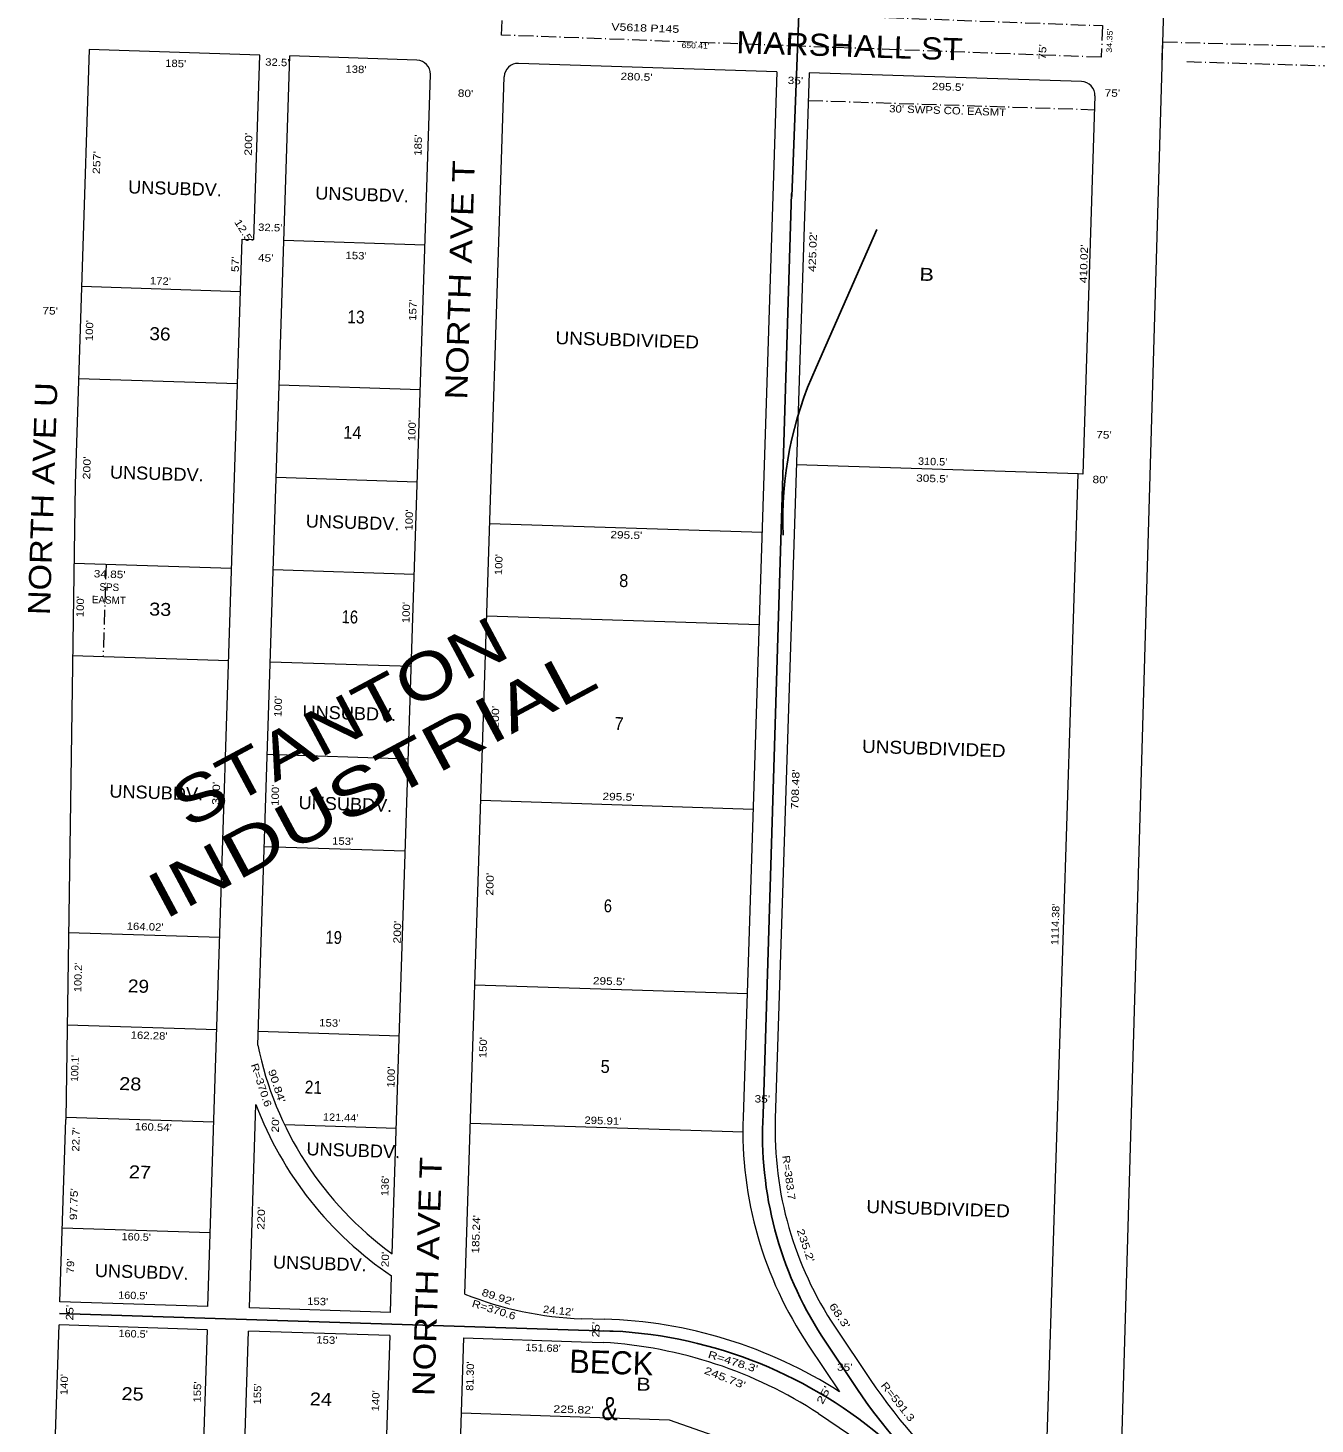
# Model space of a CAD drawing. Extents: x 942492 to 947951, y 7283835 to 7289335.
# Drawn here: x 945152 to 946547, y 7285037 to 7286550 of the extents above; entities that cross this region are included whole.
import ezdxf
from ezdxf.enums import TextEntityAlignment as Align

# ---------------------------------------------------------------- set-up
doc = ezdxf.new("R2010")
doc.units = 0
doc.header["$LTSCALE"] = 3.2
doc.linetypes.add('DOT_DASHED', pattern=[7.7, 5, -1.2, 0.3, -1.2])
for name, color, linetype in [('10', 7, 'Continuous'), ('11', 7, 'Continuous'), ('13', 7, 'Continuous'), ('15', 7, 'Continuous'), ('19', 7, 'Continuous'), ('22', 7, 'Continuous')]:
    doc.layers.add(name, color=color, linetype=linetype)
for name, color, linetype, lineweight in [('21', 7, 'DOT_DASHED', 13), ('27', 7, 'Continuous', 25), ('6', 7, 'Continuous', 13), ('7', 7, 'Continuous', 13)]:
    doc.layers.add(name, color=color, linetype=linetype, lineweight=lineweight)

msp = doc.modelspace()

# ---------------------------------------------------------------- linework, layer by layer
at = {"layer": '21'}
for p, q in [((945997.229, 7286471.413), (946307.568, 7286461.393)), ((945236.31, 7285968.706), (945233.082, 7285868.758))]:
    msp.add_line(p, q, dxfattribs=at)
msp.add_lwpolyline([(946316.21, 7286552.43), (946314.939, 7286518.104), (945664.975, 7286542.164), (945666.258, 7286576.94)], close=True, dxfattribs=at)
for points in [[(946380.991, 7286514.865), (946381.577, 7286534.856), (947140.253, 7286512.605)], [(946407.609, 7286513.423), (946407.609, 7286513.423), (947146.293, 7286491.759)]]:
    msp.add_lwpolyline(points, dxfattribs=at)
at = {"layer": '27'}
for p, q in [((945994.32, 7286745.959), (945979.428, 7286367.372)), ((945979.164, 7286370.399), (945948.29, 7285372.583)), ((946005.821, 7286182.057), (946071.625, 7286331.634)), ((945185.75, 7285157.274), (945793.5, 7285137.653)), ((946011.909, 7285132.65), (946049.949, 7285075.924))]:
    msp.add_line(p, q, dxfattribs=at)
for centre, radius, start, end in [((946365.891, 7286016.708), 396.221, 155.33476, 182.36842), ((946352.683, 7285351.411), 404.947, 177.00306, 212.69865), ((946555.584, 7285415), 608.8, 213.84567, 230.68028)]:
    msp.add_arc(centre, radius, start, end, dxfattribs=at)
msp.add_ellipse((945761.197, 7284646.18), major_axis=(15.894, 492.279), ratio=0.996477, start_param=5.61838566, end_param=6.28623571, dxfattribs=at)
at = {"layer": '6'}
for p, q in [((946329.178, 7284744.717), (946452.786, 7288959.328)), ((945400.74, 7285447.91), (945435.34, 7286519.57)), ((945573.268, 7286515.116), (945435.34, 7286519.57)), ((945963.215, 7286502.526), (945683.211, 7286511.568)), ((945546.519, 7285221.744), (945587.777, 7286499.641)), ((945625.156, 7285178.252), (945667.735, 7286497.06)), ((945963.215, 7286502.526), (945926.639, 7285369.618)), ((945202.755, 7286055.833), (945192.534, 7285367.354)), ((945186.154, 7285169.768), (945192.534, 7285367.354)), ((945544.467, 7285158.2), (945545.75, 7285197.89)), ((945346.571, 7285164.589), (945186.154, 7285169.768)), ((945776.027, 7285150.722), (945751.919, 7285151.501)), ((945180.829, 7285004.855), (945185.347, 7285144.78)), ((945345.764, 7285139.602), (945185.347, 7285144.78)), ((945543.661, 7285133.212), (945390.74, 7285138.15)), ((946026.444, 7285142.397), (946064.485, 7285085.672)), ((945543.661, 7285133.212), (945539.143, 7284993.285)), ((945623.618, 7285130.632), (945619.101, 7284990.705)), ((945997.376, 7285122.903), (946031.216, 7285072.44)), ((946008.537, 7285048.615), (946098.504, 7284987.933))]:
    msp.add_line(p, q, dxfattribs=at)
for points in [[(945402.857, 7286520.618), (945217.954, 7286526.588), (945202.755, 7286055.833)], [(945346.571, 7285164.589), (945383.91, 7286321.125), (945396.403, 7286320.722), (945402.857, 7286520.618)], [(946293.543, 7286491.861), (945998.197, 7286501.396), (945961.62, 7285368.487)], [(946308.052, 7286476.386), (946294.82, 7286066.58), (946289.823, 7286066.741)], [(946180.908, 7284957.558), (946253.937, 7284955.2), (946289.823, 7286066.741)], [(945544.467, 7285158.2), (945391.547, 7285163.136), (945398.659, 7285383.405)], [(945345.764, 7285139.602), (945340.761, 7284984.683), (945195.337, 7284989.378)], [(945523.666, 7284978.778), (945385.739, 7284983.23), (945390.74, 7285138.15)], [(945623.618, 7285130.632), (945751.112, 7285126.515), (945775.22, 7285125.737)]]:
    msp.add_lwpolyline(points, dxfattribs=at)
for centre, radius, start, end in [((945572.785, 7286500.125), 15, 358.1508, 88.1508), ((945682.727, 7286496.575), 15, 88.1508, 178.1508), ((946293.059, 7286476.87), 15, 358.1508, 88.1508), ((945763.878, 7285521.909), 370.6, 191.5179, 234.09052), ((945763.878, 7285521.909), 390.6, 200.76832, 236.05154), ((946345.12, 7285356.106), 418.7, 178.1508, 213.84639), ((946345.12, 7285356.106), 383.7, 178.1508, 213.84639), ((945763.878, 7285521.909), 370.6, 248.01792, 268.1508), ((945746.805, 7284648.281), 478.3, 56.82403, 86.59418), ((946555.584, 7285415), 591.3, 213.84567, 230.68028)]:
    msp.add_arc(centre, radius, start, end, dxfattribs=at)
msp.add_ellipse((945761.197, 7284646.18), major_axis=(16.297, 504.772), ratio=0.996565, start_param=5.74929195, end_param=6.28623571, dxfattribs=at)
at = {"layer": '7'}
for p, q in [((945581.807, 7286314.737), (945428.886, 7286319.675)), ((945382.071, 7286264.156), (945209.661, 7286269.722)), ((945378.844, 7286164.207), (945206.433, 7286169.774)), ((945576.74, 7286157.819), (945423.821, 7286162.757)), ((946289.823, 7286066.741), (945984.483, 7286076.599)), ((945573.513, 7286057.871), (945420.593, 7286062.808)), ((945652.108, 7286013.056), (945947.455, 7286003.521)), ((945372.389, 7285964.312), (945201.477, 7285969.83)), ((945570.286, 7285957.923), (945417.367, 7285962.86)), ((945648.883, 7285913.109), (945944.228, 7285903.573)), ((945369.163, 7285864.363), (945199.993, 7285869.826)), ((945567.06, 7285857.975), (945414.14, 7285862.912)), ((945563.828, 7285757.87), (945410.908, 7285762.808)), ((945642.428, 7285713.213), (945937.775, 7285703.677)), ((945560.601, 7285657.922), (945407.682, 7285662.86)), ((945359.478, 7285564.364), (945195.537, 7285569.657)), ((945635.975, 7285513.316), (945931.321, 7285503.781)), ((945356.25, 7285464.416), (945194.051, 7285469.652)), ((945401.228, 7285462.964), (945554.147, 7285458.027)), ((945353.023, 7285364.468), (945192.607, 7285369.647)), ((945429.554, 7285361.997), (945550.921, 7285358.08)), ((945631.133, 7285363.395), (945926.89, 7285353.846)), ((945349.151, 7285244.53), (945188.695, 7285249.711))]:
    msp.add_line(p, q, dxfattribs=at)
msp.add_lwpolyline([(945620.995, 7285049.373), (945846.697, 7285042.087), (946077.039, 7284960.911)], dxfattribs=at)

# ---------------------------------------------------------------- texts
at = {"layer": '10'}
for s, width, p in [('UNSUBDV.', 1.05, (945310.742, 7286369.115)), ('UNSUBDV.', 1.05, (945513.576, 7286362.566)), (' B', 1.25, (946122.222, 7286276.029)), ('13', 0.9, (945506.957, 7286229.831)), ('36', 1.1, (945294.466, 7286211.493)), ('UNSUBDIVIDED', 1.1, (945800.937, 7286204.944)), ('14', 0.95, (945503.007, 7286104.69)), ('UNSUBDV.', 1.05, (945291.07, 7286060.161)), ('UNSUBDV.', 1.05, (945503.248, 7286007.188)), ('8', 0.95, (945797.146, 7285944.214)), ('33', 1.15, (945294.737, 7285913.107)), ('16', 0.85, (945500.328, 7285904.891)), ('UNSUBDV.', 1.05, (945499.734, 7285800.587)), ('7', 0.95, (945792.144, 7285789.262)), ('UNSUBDIVIDED', 1.1, (946133.182, 7285762.251)), ('UNSUBDV.', 1.05, (945290.431, 7285714.548)), ('UNSUBDV.', 1.05, (945495.504, 7285702.138)), ('6', 0.85, (945779.951, 7285591.789)), ('19', 0.85, (945482.773, 7285557.664)), ('29', 1.1, (945271.198, 7285504.806)), ('5', 0.95, (945777.051, 7285417.721)), ('28', 1.15, (945262.341, 7285398.962)), ('21', 0.9, (945460.791, 7285395.277)), ('UNSUBDV.', 1.05, (945503.992, 7285326.983)), ('27', 1.15, (945272.817, 7285303.344)), ('UNSUBDIVIDED', 1.1, (946137.844, 7285263.644)), ('UNSUBDV.', 1.05, (945274.668, 7285195.165)), ('UNSUBDV.', 1.05, (945467.728, 7285204.405)), ('25', 1.15, (945264.835, 7285063.085)), (' B', 1.25, (945815.351, 7285073.653)), ('24', 1.15, (945468.882, 7285057.318))]:
    msp.add_text(s, height=14, rotation=358.151, dxfattribs=dict(at, width=width)).set_placement(p, align=Align.CENTER)
at = {"layer": '11'}
for s, rotation, width, p in [("75'", 88.151, 1.2, (946255.201, 7286523.787)), ("185'", 358.151, 1.15, (945311.561, 7286507.505)), ("32.5'", 358.151, 1.15, (945421.749, 7286508.751)), ("138'", 358.151, 1.15, (945506.986, 7286501.194)), ("280.5'", 358.151, 1.2, (945811.098, 7286493.05)), ("35'", 358.151, 1.2, (945983.298, 7286488.98)), ("80'", 358.151, 1.2, (945625.783, 7286475.103)), ("295.5'", 358.151, 1.2, (946148.5, 7286482.156)), ("75'", 358.591, 1.2, (946326.873, 7286475.43)), ("200'", 88.151, 1.25, (945394.554, 7286423.751)), ("185'", 88.151, 1.15, (945578.451, 7286422.832)), ("257'", 88.151, 1.25, (945230.055, 7286403.971)), ("12.5'", 302.151, 1.25, (945382.461, 7286327.571)), ("32.5'", 358.151, 1.15, (945414.078, 7286329.724)), ("425.02'", 88.151, 1.25, (946006.102, 7286307.081)), ("410.02'", 88.151, 1.2, (946299.967, 7286294.248)), ("57'", 88.151, 1.2, (945380.323, 7286293.703)), ("45'", 358.151, 1.2, (945409.146, 7286296.786)), ("153'", 358.151, 1.15, (945507.115, 7286299.317)), ("172'", 358.151, 1.15, (945295.043, 7286271.796)), ("157'", 88.151, 1.15, (945572.678, 7286244.032)), ("75'", 358.151, 1.2, (945175.537, 7286239.509)), ("100'", 88.151, 1.15, (945222.175, 7286221.894)), ("100'", 88.151, 1.15, (945571.809, 7286113.586)), ("75'", 358.591, 1.2, (946317.763, 7286105.11)), ("200'", 88.151, 1.25, (945219.373, 7286073.108)), ("310.5'", 358.151, 1.1, (946132.05, 7286076.207)), ("305.5'", 358.151, 1.2, (946131.455, 7286057.826)), ("80'", 358.591, 1.2, (946313.734, 7286056.609)), ("100'", 88.151, 1.15, (945568.68, 7286016.667)), ("295.5'", 358.151, 1.2, (945800.071, 7285996.571)), ("100'", 88.151, 1.15, (945665.772, 7285968.368)), ("100'", 88.151, 1.15, (945212.19, 7285922.793)), ("100'", 88.151, 1.15, (945565.443, 7285916.407)), ("100'", 88.151, 1.15, (945426.7, 7285814.651)), ("200'", 88.151, 1.25, (945662.102, 7285802.882)), ("708.48'", 88.151, 1.25, (945987.287, 7285724.838)), ("300'", 88.151, 1.25, (945359.525, 7285720.564)), ("100'", 88.151, 1.15, (945423.596, 7285718.497)), ("295.5'", 358.151, 1.2, (945791.539, 7285712.984)), ("153'", 358.151, 1.15, (945492.567, 7285664.908)), ("200'", 88.151, 1.25, (945656.223, 7285622.111)), ("1114.38'", 88.151, 1.1, (946269.06, 7285578.605)), ("164.02'", 358.151, 1.15, (945278.467, 7285572.295)), ("200'", 88.151, 1.25, (945555.894, 7285570.148)), ("100.2'", 88.151, 1.1, (945209.873, 7285521.164)), ("295.5'", 358.151, 1.2, (945781.121, 7285513.215)), ("153'", 358.151, 1.15, (945478.603, 7285467.991)), ("162.28'", 358.151, 1.15, (945282.812, 7285454.303)), ("150'", 88.151, 1.15, (945648.834, 7285445.036)), ('R=370.6', 288.422, 1.2, (945400.767, 7285403.389)), ("90.84'", 288.155, 1.3, (945417.622, 7285402.455)), ("100'", 88.151, 1.15, (945549.154, 7285413.127)), ("35'", 358.151, 1.2, (945947.454, 7285385.569)), ("160.54'", 358.151, 1.15, (945287.34, 7285355.149)), ("20'", 88.151, 1.2, (945423.783, 7285361.516)), ("121.44'", 358.151, 1.1, (945490.438, 7285365.556)), ("295.91'", 358.151, 1.15, (945774.601, 7285362.071)), ("22.7'", 88.151, 1.15, (945207.546, 7285345.567)), ('R=383.7', 277.679, 1.2, (945972.445, 7285303.704)), ("136'", 88.151, 1.1, (945542.576, 7285295.206)), ("97.75'", 88.151, 1.2, (945205.281, 7285275.416)), ("220'", 88.151, 1.25, (945408.255, 7285260.166)), ("185.24'", 88.151, 1.2, (945641.215, 7285242.737)), ("160.5'", 358.151, 1.1, (945268.862, 7285236.118)), ("235.2'", 288.913, 1.3, (945990.803, 7285229.577)), ("79'", 88.151, 1.15, (945201.599, 7285208.469)), ("20'", 88.151, 1.2, (945542.799, 7285215.488)), ("160.5'", 358.151, 1.1, (945265.143, 7285172.741)), ("89.92'", 342.093, 1.25, (945659.822, 7285171.223)), ("25'", 88.151, 1.2, (945200.857, 7285157.945)), ("153'", 358.151, 1.15, (945465.517, 7285166.272)), ('R=370.6', 342.768, 1.2, (945655.47, 7285157.38)), ("24.12'", 354.036, 1.15, (945725.975, 7285156.257)), ("68.3'", 303.846, 1.35, (946028.061, 7285152.371)), ("160.5'", 358.151, 1.1, (945265.474, 7285131.188)), ("25'", 88.151, 1.2, (945771.089, 7285139.534)), ("153'", 358.151, 1.15, (945475.427, 7285124.409)), ("151.68'", 358.151, 1.1, (945709.774, 7285115.843)), ("81.30'", 88.151, 1.1, (945634.778, 7285089.113)), ("R=478.3'", 342.768, 1.3, (945914.571, 7285101.185)), ("140'", 88.151, 1.15, (945194.773, 7285079.979)), ("245.73'", 338.779, 1.35, (945905.629, 7285083.808)), ("35'", 358.151, 1.2, (946036.721, 7285094.973)), ("155'", 88.151, 1.15, (945339.166, 7285071.972)), ("155'", 88.151, 1.15, (945404.308, 7285069.869)), ("25'", 62.151, 1.45, (946017.557, 7285066.945)), ('R=591.3', 308.393, 1.25, (946091.326, 7285059.1)), ("140'", 88.151, 1.15, (945532.461, 7285062.386)), ("225.82'", 358.151, 1.25, (945742.669, 7285049.123))]:
    msp.add_text(s, height=8, rotation=rotation, dxfattribs=dict(at, width=width)).set_placement(p, align=Align.CENTER)
msp.add_text("100.1'", height=8, rotation=88.151, dxfattribs=at).set_placement((945206.36, 7285422.584), align=Align.CENTER)
at = {"layer": '13', "width": 1.25}
msp.add_text('V5618 P145', height=8, rotation=357.88, dxfattribs=at).set_placement((945820.561, 7286545.904), align=Align.CENTER)
at = {"layer": '15'}
for s, height, rotation, width, p in [('STANTON', 50, 28.151, 1.25, (945500.641, 7285775.905)), ('INDUSTRIAL', 50, 28.151, 1.35, (945536.028, 7285709.778)), ('&', 25, 358.151, 0.8, (945781.871, 7285041.66))]:
    msp.add_text(s, height=height, rotation=rotation, dxfattribs=dict(at, width=width)).set_placement(p, align=Align.CENTER)
msp.add_text('BECK', height=25, rotation=358.151, dxfattribs=at).set_placement((945783.487, 7285091.633), align=Align.CENTER)
at = {"layer": '19'}
for s, rotation, width, p in [('MARSHALL ST', 358.151, 1.1, (946041.696, 7286518.651)), ('NORTH AVE T', 88.151, 1.2, (945631.802, 7286276.421)), ('NORTH AVE U', 88.151, 1.15, (945179.519, 7286039.516)), ('NORTH AVE T', 88.151, 1.2, (945596.282, 7285196.703))]:
    msp.add_text(s, height=24, rotation=rotation, dxfattribs=dict(at, width=width)).set_placement(p, align=Align.CENTER)
at = {"layer": '22'}
for s, height, rotation, width, p in [("34.35'", 6, 87.88, 1.2, (946326.854, 7286535.962)), ("650.41'", 6, 358.151, 1.15, (945875.007, 7286527.83)), ("30' SWPS CO. EASMT", 8, 358.151, 1.15, (946148.298, 7286456.531)), ("34.85'", 8, 358.151, 1.2, (945240.069, 7285954.163))]:
    msp.add_text(s, height=height, rotation=rotation, dxfattribs=dict(at, width=width)).set_placement(p, align=Align.CENTER)
for s, p in [('SPS', (945239.617, 7285940.169)), ('EASMT', (945239.165, 7285926.176))]:
    msp.add_text(s, height=8, rotation=358.151, dxfattribs=at).set_placement(p, align=Align.CENTER)

doc.saveas('drawing.dxf')
